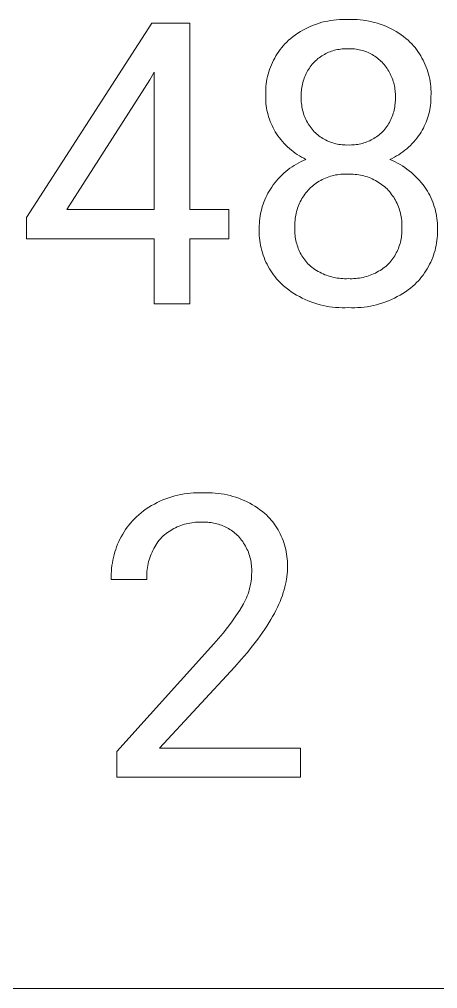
# Model space of a CAD drawing. Header units: millimetres. Extents: x 1102 to 5170, y 19 to 2862.
# Drawn here: x 4339.6 to 4397, y 246.9 to 380 of the extents above; entities that cross this region are included whole.
import ezdxf

# ---------------------------------------------------------------- set-up
doc = ezdxf.new("R2010")
doc.units = ezdxf.units.MM
doc.header["$MEASUREMENT"] = 0
doc.layers.add('Domyślny', color=7, linetype='Continuous', true_color=0x000000)

msp = doc.modelspace()

# ---------------------------------------------------------------- linework, layer by layer
at = {"layer": 'Domyślny', "color": 18, "lineweight": 15, "true_color": 0x000000}
for p, q in [((4340.54, 352.8), (4357.79, 379.5)), ((4357.79, 379.5), (4363, 379.5)), ((4363, 379.5), (4363, 353.91)), ((4380.39, 379.39), (4380.78, 379.51)), ((4380.78, 379.51), (4381.16, 379.63)), ((4381.16, 379.63), (4381.56, 379.73)), ((4381.56, 379.73), (4381.95, 379.81)), ((4381.95, 379.81), (4382.35, 379.88)), ((4382.35, 379.88), (4382.75, 379.94)), ((4382.75, 379.94), (4383.16, 379.99)), ((4383.16, 379.99), (4383.56, 380.02)), ((4383.56, 380.02), (4383.97, 380.03)), ((4383.97, 380.03), (4384.37, 380.03)), ((4384.37, 380.03), (4384.78, 380.02)), ((4384.78, 380.02), (4385.18, 380.03)), ((4385.18, 380.03), (4385.59, 380.03)), ((4385.59, 380.03), (4385.99, 380.02)), ((4385.99, 380.02), (4386.4, 379.98)), ((4386.4, 379.98), (4386.8, 379.94)), ((4386.8, 379.94), (4387.2, 379.88)), ((4387.2, 379.88), (4387.6, 379.81)), ((4387.6, 379.81), (4388, 379.72)), ((4388, 379.72), (4388.39, 379.62)), ((4388.39, 379.62), (4388.78, 379.51)), ((4388.78, 379.51), (4389.16, 379.39)), ((4377.51, 377.91), (4377.85, 378.14)), ((4377.85, 378.14), (4378.19, 378.36)), ((4378.19, 378.36), (4378.54, 378.56)), ((4378.54, 378.56), (4378.9, 378.75)), ((4378.9, 378.75), (4379.26, 378.93)), ((4379.26, 378.93), (4379.63, 379.09)), ((4379.63, 379.09), (4380.01, 379.25)), ((4380.01, 379.25), (4380.39, 379.39)), ((4389.16, 379.39), (4389.55, 379.25)), ((4389.55, 379.25), (4389.92, 379.09)), ((4389.92, 379.09), (4390.29, 378.93)), ((4390.29, 378.93), (4390.65, 378.75)), ((4390.65, 378.75), (4391.01, 378.56)), ((4391.01, 378.56), (4391.36, 378.35)), ((4391.36, 378.35), (4391.71, 378.14)), ((4391.71, 378.14), (4392.04, 377.91)), ((4376.07, 376.68), (4376.31, 376.92)), ((4376.31, 376.92), (4376.55, 377.16)), ((4376.55, 377.16), (4376.87, 377.42)), ((4376.87, 377.42), (4377.18, 377.67)), ((4377.18, 377.67), (4377.51, 377.91)), ((4392.04, 377.91), (4392.37, 377.67)), ((4392.37, 377.67), (4392.69, 377.42)), ((4392.69, 377.42), (4393, 377.16)), ((4393, 377.16), (4393.25, 376.92)), ((4393.25, 376.92), (4393.49, 376.68)), ((4375.01, 375.32), (4375.21, 375.61)), ((4375.21, 375.61), (4375.41, 375.89)), ((4375.41, 375.89), (4375.62, 376.16)), ((4375.62, 376.16), (4375.84, 376.42)), ((4375.84, 376.42), (4376.07, 376.68)), ((4381.87, 375.42), (4381.68, 375.33)), ((4382.06, 375.51), (4381.87, 375.42)), ((4382.26, 375.59), (4382.06, 375.51)), ((4382.46, 375.66), (4382.26, 375.59)), ((4382.67, 375.73), (4382.46, 375.66)), ((4382.87, 375.79), (4382.67, 375.73)), ((4383.08, 375.84), (4382.87, 375.79)), ((4383.29, 375.88), (4383.08, 375.84)), ((4383.5, 375.92), (4383.29, 375.88)), ((4383.71, 375.95), (4383.5, 375.92)), ((4383.92, 375.98), (4383.71, 375.95)), ((4384.14, 375.99), (4383.92, 375.98)), ((4384.35, 376), (4384.14, 375.99)), ((4384.56, 376), (4384.35, 376)), ((4384.78, 376), (4384.56, 376)), ((4384.99, 376), (4384.78, 376)), ((4385.21, 376), (4384.99, 376)), ((4385.42, 375.99), (4385.21, 376)), ((4385.63, 375.97), (4385.42, 375.99)), ((4385.85, 375.94), (4385.63, 375.97)), ((4386.06, 375.91), (4385.85, 375.94)), ((4386.27, 375.87), (4386.06, 375.91)), ((4386.48, 375.82), (4386.27, 375.87)), ((4386.68, 375.77), (4386.48, 375.82)), ((4386.89, 375.7), (4386.68, 375.77)), ((4387.09, 375.64), (4386.89, 375.7)), ((4387.29, 375.56), (4387.09, 375.64)), ((4387.49, 375.48), (4387.29, 375.56)), ((4387.68, 375.39), (4387.49, 375.48)), ((4393.49, 376.68), (4393.72, 376.42)), ((4393.72, 376.42), (4393.94, 376.16)), ((4393.94, 376.16), (4394.15, 375.89)), ((4394.15, 375.89), (4394.35, 375.61)), ((4394.35, 375.61), (4394.54, 375.32)), ((4374.21, 373.81), (4374.35, 374.12)), ((4374.35, 374.12), (4374.5, 374.43)), ((4374.5, 374.43), (4374.66, 374.73)), ((4374.66, 374.73), (4374.83, 375.03)), ((4374.83, 375.03), (4375.01, 375.32)), ((4380.12, 374.21), (4379.97, 374.05)), ((4380.27, 374.36), (4380.12, 374.21)), ((4380.43, 374.5), (4380.27, 374.36)), ((4380.6, 374.64), (4380.43, 374.5)), ((4380.77, 374.77), (4380.6, 374.64)), ((4380.94, 374.89), (4380.77, 374.77)), ((4381.12, 375.01), (4380.94, 374.89)), ((4381.3, 375.12), (4381.12, 375.01)), ((4381.49, 375.23), (4381.3, 375.12)), ((4381.68, 375.33), (4381.49, 375.23)), ((4387.87, 375.29), (4387.68, 375.39)), ((4388.06, 375.19), (4387.87, 375.29)), ((4388.24, 375.08), (4388.06, 375.19)), ((4388.42, 374.96), (4388.24, 375.08)), ((4388.6, 374.84), (4388.42, 374.96)), ((4388.77, 374.71), (4388.6, 374.84)), ((4388.94, 374.58), (4388.77, 374.71)), ((4389.1, 374.44), (4388.94, 374.58)), ((4389.26, 374.29), (4389.1, 374.44)), ((4389.41, 374.14), (4389.26, 374.29)), ((4389.56, 373.98), (4389.41, 374.14)), ((4394.54, 375.32), (4394.73, 375.03)), ((4394.73, 375.03), (4394.9, 374.73)), ((4394.9, 374.73), (4395.06, 374.43)), ((4395.06, 374.43), (4395.21, 374.12)), ((4395.21, 374.12), (4395.35, 373.81)), ((4358.08, 372.8), (4357.5, 371.73)), ((4358.08, 353.91), (4358.08, 372.8)), ((4373.76, 372.51), (4373.85, 372.84)), ((4373.85, 372.84), (4373.96, 373.16)), ((4373.96, 373.16), (4374.08, 373.49)), ((4374.08, 373.49), (4374.21, 373.81)), ((4379.08, 372.78), (4378.98, 372.58)), ((4379.19, 372.97), (4379.08, 372.78)), ((4379.3, 373.16), (4379.19, 372.97)), ((4379.43, 373.35), (4379.3, 373.16)), ((4379.55, 373.53), (4379.43, 373.35)), ((4379.68, 373.71), (4379.55, 373.53)), ((4379.82, 373.88), (4379.68, 373.71)), ((4379.97, 374.05), (4379.82, 373.88)), ((4389.7, 373.82), (4389.56, 373.98)), ((4389.84, 373.65), (4389.7, 373.82)), ((4389.98, 373.47), (4389.84, 373.65)), ((4390.1, 373.29), (4389.98, 373.47)), ((4390.22, 373.11), (4390.1, 373.29)), ((4390.34, 372.92), (4390.22, 373.11)), ((4390.45, 372.73), (4390.34, 372.92)), ((4395.35, 373.81), (4395.48, 373.49)), ((4395.48, 373.49), (4395.6, 373.17)), ((4395.6, 373.17), (4395.71, 372.84)), ((4395.71, 372.84), (4395.8, 372.51)), ((4357.5, 371.73), (4346.09, 353.91)), ((4373.49, 371.16), (4373.54, 371.5)), ((4373.54, 371.5), (4373.6, 371.84)), ((4373.6, 371.84), (4373.67, 372.17)), ((4373.67, 372.17), (4373.76, 372.51)), ((4378.58, 371.55), (4378.52, 371.34)), ((4378.65, 371.76), (4378.58, 371.55)), ((4378.72, 371.97), (4378.65, 371.76)), ((4378.8, 372.18), (4378.72, 371.97)), ((4378.89, 372.38), (4378.8, 372.18)), ((4378.98, 372.58), (4378.89, 372.38)), ((4390.55, 372.54), (4390.45, 372.73)), ((4390.64, 372.34), (4390.55, 372.54)), ((4390.73, 372.14), (4390.64, 372.34)), ((4390.81, 371.94), (4390.73, 372.14)), ((4390.89, 371.73), (4390.81, 371.94)), ((4390.96, 371.52), (4390.89, 371.73)), ((4391.02, 371.31), (4390.96, 371.52)), ((4395.8, 372.51), (4395.88, 372.17)), ((4395.88, 372.17), (4395.96, 371.84)), ((4395.96, 371.84), (4396.02, 371.5)), ((4396.02, 371.5), (4396.07, 371.16)), ((4373.42, 370.13), (4373.43, 370.47)), ((4373.42, 369.79), (4373.42, 370.13)), ((4373.43, 370.47), (4373.46, 370.82)), ((4373.46, 370.82), (4373.49, 371.16)), ((4378.33, 370.25), (4378.32, 370.03)), ((4378.36, 370.47), (4378.33, 370.25)), ((4378.39, 370.69), (4378.36, 370.47)), ((4378.42, 370.9), (4378.39, 370.69)), ((4378.47, 371.12), (4378.42, 370.9)), ((4378.52, 371.34), (4378.47, 371.12)), ((4391.07, 371.1), (4391.02, 371.31)), ((4391.12, 370.89), (4391.07, 371.1)), ((4391.16, 370.67), (4391.12, 370.89)), ((4391.19, 370.45), (4391.16, 370.67)), ((4391.21, 370.24), (4391.19, 370.45)), ((4391.23, 370.02), (4391.21, 370.24)), ((4396.07, 371.16), (4396.1, 370.82)), ((4396.1, 370.82), (4396.13, 370.47)), ((4396.13, 370.47), (4396.14, 370.13)), ((4396.14, 370.13), (4396.14, 369.79)), ((4373.43, 369.44), (4373.42, 369.79)), ((4373.43, 369.12), (4373.43, 369.44)), ((4373.44, 368.81), (4373.43, 369.12)), ((4373.46, 368.49), (4373.44, 368.81)), ((4378.32, 370.03), (4378.31, 369.8)), ((4378.31, 369.8), (4378.31, 369.58)), ((4378.31, 369.58), (4378.32, 369.36)), ((4378.32, 369.36), (4378.31, 369.13)), ((4378.31, 369.13), (4378.31, 368.91)), ((4378.31, 368.91), (4378.32, 368.68)), ((4391.24, 369.8), (4391.23, 370.02)), ((4391.23, 368.68), (4391.24, 368.91)), ((4391.24, 369.58), (4391.24, 369.8)), ((4391.24, 369.36), (4391.24, 369.58)), ((4391.25, 369.13), (4391.24, 369.36)), ((4391.24, 368.91), (4391.25, 369.13)), ((4396.12, 368.84), (4396.1, 368.54)), ((4396.13, 369.14), (4396.12, 368.84)), ((4396.14, 369.79), (4396.13, 369.44)), ((4396.13, 369.44), (4396.13, 369.14)), ((4373.5, 368.18), (4373.46, 368.49)), ((4373.54, 367.86), (4373.5, 368.18)), ((4373.6, 367.55), (4373.54, 367.86)), ((4373.67, 367.24), (4373.6, 367.55)), ((4378.32, 368.68), (4378.34, 368.46)), ((4378.34, 368.46), (4378.37, 368.23)), ((4378.37, 368.23), (4378.4, 368.01)), ((4378.4, 368.01), (4378.44, 367.78)), ((4378.44, 367.78), (4378.49, 367.56)), ((4378.49, 367.56), (4378.55, 367.34)), ((4391.02, 367.35), (4391.07, 367.57)), ((4391.07, 367.57), (4391.12, 367.79)), ((4391.12, 367.79), (4391.16, 368.01)), ((4391.16, 368.01), (4391.19, 368.23)), ((4391.19, 368.23), (4391.22, 368.46)), ((4391.22, 368.46), (4391.23, 368.68)), ((4395.98, 367.64), (4395.92, 367.35)), ((4396.03, 367.94), (4395.98, 367.64)), ((4396.07, 368.24), (4396.03, 367.94)), ((4396.1, 368.54), (4396.07, 368.24)), ((4373.74, 366.93), (4373.67, 367.24)), ((4373.83, 366.63), (4373.74, 366.93)), ((4373.93, 366.33), (4373.83, 366.63)), ((4374.04, 366.03), (4373.93, 366.33)), ((4378.55, 367.34), (4378.61, 367.12)), ((4378.61, 367.12), (4378.68, 366.91)), ((4378.68, 366.91), (4378.76, 366.7)), ((4378.76, 366.7), (4378.85, 366.49)), ((4378.85, 366.49), (4378.94, 366.28)), ((4378.94, 366.28), (4379.04, 366.08)), ((4390.53, 366.08), (4390.63, 366.29)), ((4390.63, 366.29), (4390.72, 366.49)), ((4390.72, 366.49), (4390.8, 366.7)), ((4390.8, 366.7), (4390.88, 366.91)), ((4390.88, 366.91), (4390.95, 367.13)), ((4390.95, 367.13), (4391.02, 367.35)), ((4395.58, 366.19), (4395.47, 365.91)), ((4395.68, 366.47), (4395.58, 366.19)), ((4395.77, 366.76), (4395.68, 366.47)), ((4395.85, 367.05), (4395.77, 366.76)), ((4395.92, 367.35), (4395.85, 367.05)), ((4374.16, 365.73), (4374.04, 366.03)), ((4374.29, 365.44), (4374.16, 365.73)), ((4374.43, 365.16), (4374.29, 365.44)), ((4374.58, 364.88), (4374.43, 365.16)), ((4374.73, 364.6), (4374.58, 364.88)), ((4379.04, 366.08), (4379.15, 365.88)), ((4379.15, 365.88), (4379.27, 365.68)), ((4379.27, 365.68), (4379.39, 365.49)), ((4379.39, 365.49), (4379.52, 365.31)), ((4379.52, 365.31), (4379.65, 365.12)), ((4379.65, 365.12), (4379.79, 364.95)), ((4379.79, 364.95), (4379.94, 364.77)), ((4379.94, 364.77), (4380.09, 364.61)), ((4389.49, 364.61), (4389.64, 364.77)), ((4389.64, 364.77), (4389.79, 364.95)), ((4389.79, 364.95), (4389.93, 365.13)), ((4389.93, 365.13), (4390.06, 365.31)), ((4390.06, 365.31), (4390.19, 365.5)), ((4390.19, 365.5), (4390.31, 365.69)), ((4390.31, 365.69), (4390.42, 365.88)), ((4390.42, 365.88), (4390.53, 366.08)), ((4394.94, 364.82), (4394.79, 364.56)), ((4395.09, 365.09), (4394.94, 364.82)), ((4395.22, 365.35), (4395.09, 365.09)), ((4395.35, 365.63), (4395.22, 365.35)), ((4395.47, 365.91), (4395.35, 365.63)), ((4374.9, 364.33), (4374.73, 364.6)), ((4375.09, 364.05), (4374.9, 364.33)), ((4375.3, 363.78), (4375.09, 364.05)), ((4375.51, 363.52), (4375.3, 363.78)), ((4375.73, 363.26), (4375.51, 363.52)), ((4380.09, 364.61), (4380.25, 364.46)), ((4380.25, 364.46), (4380.41, 364.31)), ((4380.41, 364.31), (4380.57, 364.17)), ((4380.57, 364.17), (4380.74, 364.04)), ((4380.74, 364.04), (4380.91, 363.91)), ((4380.91, 363.91), (4381.09, 363.79)), ((4381.09, 363.79), (4381.28, 363.68)), ((4381.28, 363.68), (4381.46, 363.57)), ((4381.46, 363.57), (4381.65, 363.47)), ((4381.65, 363.47), (4381.85, 363.37)), ((4387.72, 363.37), (4387.92, 363.47)), ((4387.92, 363.47), (4388.11, 363.57)), ((4388.11, 363.57), (4388.3, 363.68)), ((4388.3, 363.68), (4388.48, 363.79)), ((4388.48, 363.79), (4388.66, 363.91)), ((4388.66, 363.91), (4388.84, 364.04)), ((4388.84, 364.04), (4389.01, 364.17)), ((4389.01, 364.17), (4389.17, 364.31)), ((4389.17, 364.31), (4389.34, 364.46)), ((4389.34, 364.46), (4389.49, 364.61)), ((4394, 363.49), (4393.78, 363.23)), ((4394.22, 363.75), (4394, 363.49)), ((4394.43, 364.03), (4394.22, 363.75)), ((4394.63, 364.31), (4394.43, 364.03)), ((4394.79, 364.56), (4394.63, 364.31)), ((4375.95, 363), (4375.73, 363.26)), ((4376.19, 362.76), (4375.95, 363)), ((4376.44, 362.53), (4376.19, 362.76)), ((4376.69, 362.3), (4376.44, 362.53)), ((4376.95, 362.08), (4376.69, 362.3)), ((4381.85, 363.37), (4382.04, 363.28)), ((4382.04, 363.28), (4382.24, 363.2)), ((4382.24, 363.2), (4382.44, 363.13)), ((4382.44, 363.13), (4382.65, 363.06)), ((4382.65, 363.06), (4382.86, 363)), ((4382.86, 363), (4383.07, 362.95)), ((4383.07, 362.95), (4383.28, 362.9)), ((4383.28, 362.9), (4383.49, 362.86)), ((4383.49, 362.86), (4383.7, 362.83)), ((4383.7, 362.83), (4383.92, 362.81)), ((4383.92, 362.81), (4384.13, 362.79)), ((4384.13, 362.79), (4384.35, 362.79)), ((4384.35, 362.79), (4384.56, 362.78)), ((4384.56, 362.78), (4384.78, 362.79)), ((4384.78, 362.79), (4384.99, 362.78)), ((4384.99, 362.78), (4385.21, 362.79)), ((4385.21, 362.79), (4385.43, 362.79)), ((4385.43, 362.79), (4385.64, 362.81)), ((4385.64, 362.81), (4385.86, 362.83)), ((4385.86, 362.83), (4386.07, 362.87)), ((4386.07, 362.87), (4386.29, 362.9)), ((4386.29, 362.9), (4386.5, 362.95)), ((4386.5, 362.95), (4386.71, 363)), ((4386.71, 363), (4386.92, 363.06)), ((4386.92, 363.06), (4387.12, 363.13)), ((4387.12, 363.13), (4387.32, 363.2)), ((4387.32, 363.2), (4387.53, 363.29)), ((4387.53, 363.29), (4387.72, 363.37)), ((4392.8, 362.27), (4392.53, 362.05)), ((4393.05, 362.5), (4392.8, 362.27)), ((4393.3, 362.73), (4393.05, 362.5)), ((4393.55, 362.98), (4393.3, 362.73)), ((4393.78, 363.23), (4393.55, 362.98)), ((4377.21, 361.87), (4376.95, 362.08)), ((4377.49, 361.67), (4377.21, 361.87)), ((4377.77, 361.48), (4377.49, 361.67)), ((4378.06, 361.3), (4377.77, 361.48)), ((4378.35, 361.13), (4378.06, 361.3)), ((4378.65, 360.96), (4378.35, 361.13)), ((4378.62, 360.67), (4378.95, 360.81)), ((4378.95, 360.81), (4378.65, 360.96)), ((4390.8, 360.94), (4390.49, 360.79)), ((4390.49, 360.79), (4390.85, 360.63)), ((4391.11, 361.1), (4390.8, 360.94)), ((4391.4, 361.27), (4391.11, 361.1)), ((4391.7, 361.45), (4391.4, 361.27)), ((4391.98, 361.64), (4391.7, 361.45)), ((4392.26, 361.84), (4391.98, 361.64)), ((4392.53, 362.05), (4392.26, 361.84)), ((4376.47, 359.36), (4376.76, 359.58)), ((4376.76, 359.58), (4377.05, 359.78)), ((4377.05, 359.78), (4377.35, 359.98)), ((4377.35, 359.98), (4377.66, 360.17)), ((4377.66, 360.17), (4377.98, 360.35)), ((4377.98, 360.35), (4378.3, 360.51)), ((4378.3, 360.51), (4378.62, 360.67)), ((4390.85, 360.63), (4391.2, 360.47)), ((4391.2, 360.47), (4391.54, 360.29)), ((4391.54, 360.29), (4391.88, 360.1)), ((4391.88, 360.1), (4392.21, 359.9)), ((4392.21, 359.9), (4392.53, 359.69)), ((4392.53, 359.69), (4392.84, 359.47)), ((4392.84, 359.47), (4393.15, 359.23)), ((4374.91, 357.86), (4375.15, 358.13)), ((4375.15, 358.13), (4375.4, 358.4)), ((4375.4, 358.4), (4375.65, 358.65)), ((4375.65, 358.65), (4375.92, 358.9)), ((4375.92, 358.9), (4376.19, 359.13)), ((4376.19, 359.13), (4376.47, 359.36)), ((4381.42, 358.14), (4381.2, 358.03)), ((4381.64, 358.23), (4381.42, 358.14)), ((4381.86, 358.32), (4381.64, 358.23)), ((4382.09, 358.41), (4381.86, 358.32)), ((4382.32, 358.48), (4382.09, 358.41)), ((4382.56, 358.55), (4382.32, 358.48)), ((4382.79, 358.61), (4382.56, 358.55)), ((4383.03, 358.66), (4382.79, 358.61)), ((4383.27, 358.7), (4383.03, 358.66)), ((4383.51, 358.73), (4383.27, 358.7)), ((4383.75, 358.76), (4383.51, 358.73)), ((4383.99, 358.78), (4383.75, 358.76)), ((4384.24, 358.79), (4383.99, 358.78)), ((4384.48, 358.79), (4384.24, 358.79)), ((4384.72, 358.78), (4384.48, 358.79)), ((4384.97, 358.79), (4384.72, 358.78)), ((4385.22, 358.78), (4384.97, 358.79)), ((4385.46, 358.77), (4385.22, 358.78)), ((4385.71, 358.75), (4385.46, 358.77)), ((4385.95, 358.72), (4385.71, 358.75)), ((4386.2, 358.69), (4385.95, 358.72)), ((4386.44, 358.65), (4386.2, 358.69)), ((4386.68, 358.59), (4386.44, 358.65)), ((4386.92, 358.53), (4386.68, 358.59)), ((4387.15, 358.47), (4386.92, 358.53)), ((4387.39, 358.39), (4387.15, 358.47)), ((4387.62, 358.31), (4387.39, 358.39)), ((4387.85, 358.21), (4387.62, 358.31)), ((4388.07, 358.12), (4387.85, 358.21)), ((4388.3, 358.01), (4388.07, 358.12)), ((4393.15, 359.23), (4393.45, 358.99)), ((4393.45, 358.99), (4393.74, 358.73)), ((4393.74, 358.73), (4394.02, 358.47)), ((4394.02, 358.47), (4394.29, 358.19)), ((4394.29, 358.19), (4394.55, 357.91)), ((4374.07, 356.73), (4374.25, 357.01)), ((4374.25, 357.01), (4374.46, 357.3)), ((4374.46, 357.3), (4374.68, 357.59)), ((4374.68, 357.59), (4374.91, 357.86)), ((4379.6, 356.93), (4379.43, 356.76)), ((4379.79, 357.09), (4379.6, 356.93)), ((4379.97, 357.25), (4379.79, 357.09)), ((4380.17, 357.39), (4379.97, 357.25)), ((4380.36, 357.53), (4380.17, 357.39)), ((4380.56, 357.67), (4380.36, 357.53)), ((4380.77, 357.8), (4380.56, 357.67)), ((4380.98, 357.92), (4380.77, 357.8)), ((4381.2, 358.03), (4380.98, 357.92)), ((4388.52, 357.89), (4388.3, 358.01)), ((4388.73, 357.77), (4388.52, 357.89)), ((4388.94, 357.65), (4388.73, 357.77)), ((4389.15, 357.51), (4388.94, 357.65)), ((4389.35, 357.37), (4389.15, 357.51)), ((4389.54, 357.22), (4389.35, 357.37)), ((4389.74, 357.06), (4389.54, 357.22)), ((4389.92, 356.9), (4389.74, 357.06)), ((4390.1, 356.74), (4389.92, 356.9)), ((4394.55, 357.91), (4394.8, 357.62)), ((4394.8, 357.62), (4395.05, 357.32)), ((4395.05, 357.32), (4395.28, 357.01)), ((4395.28, 357.01), (4395.46, 356.73)), ((4373.3, 355.26), (4373.43, 355.56)), ((4373.43, 355.56), (4373.58, 355.86)), ((4373.58, 355.86), (4373.73, 356.16)), ((4373.73, 356.16), (4373.89, 356.45)), ((4373.89, 356.45), (4374.07, 356.73)), ((4378.53, 355.62), (4378.4, 355.41)), ((4378.66, 355.82), (4378.53, 355.62)), ((4378.8, 356.02), (4378.66, 355.82)), ((4378.95, 356.21), (4378.8, 356.02)), ((4379.1, 356.4), (4378.95, 356.21)), ((4379.26, 356.58), (4379.1, 356.4)), ((4379.43, 356.76), (4379.26, 356.58)), ((4390.27, 356.56), (4390.1, 356.74)), ((4390.43, 356.38), (4390.27, 356.56)), ((4390.58, 356.19), (4390.43, 356.38)), ((4390.73, 356), (4390.58, 356.19)), ((4390.87, 355.8), (4390.73, 356)), ((4391.01, 355.6), (4390.87, 355.8)), ((4391.13, 355.4), (4391.01, 355.6)), ((4395.46, 356.73), (4395.64, 356.45)), ((4395.64, 356.45), (4395.81, 356.16)), ((4395.81, 356.16), (4395.96, 355.87)), ((4395.96, 355.87), (4396.11, 355.57)), ((4396.11, 355.57), (4396.25, 355.26)), ((4372.87, 354), (4372.96, 354.32)), ((4372.96, 354.32), (4373.06, 354.64)), ((4373.06, 354.64), (4373.17, 354.95)), ((4373.17, 354.95), (4373.3, 355.26)), ((4377.88, 354.32), (4377.8, 354.09)), ((4377.97, 354.54), (4377.88, 354.32)), ((4378.07, 354.77), (4377.97, 354.54)), ((4378.17, 354.99), (4378.07, 354.77)), ((4378.29, 355.2), (4378.17, 354.99)), ((4378.4, 355.41), (4378.29, 355.2)), ((4391.25, 355.19), (4391.13, 355.4)), ((4391.37, 354.97), (4391.25, 355.19)), ((4391.47, 354.76), (4391.37, 354.97)), ((4391.57, 354.53), (4391.47, 354.76)), ((4391.66, 354.31), (4391.57, 354.53)), ((4391.75, 354.08), (4391.66, 354.31)), ((4396.25, 355.26), (4396.37, 354.95)), ((4396.37, 354.95), (4396.49, 354.64)), ((4396.49, 354.64), (4396.59, 354.33)), ((4396.59, 354.33), (4396.69, 354.01)), ((4340.54, 349.91), (4340.54, 352.8)), ((4346.09, 353.91), (4358.08, 353.91)), ((4363, 353.91), (4368.35, 353.91)), ((4368.35, 353.91), (4368.35, 349.91)), ((4372.61, 352.7), (4372.66, 353.03)), ((4372.66, 353.03), (4372.72, 353.35)), ((4372.72, 353.35), (4372.78, 353.68)), ((4372.78, 353.68), (4372.87, 354)), ((4377.51, 352.92), (4377.47, 352.68)), ((4377.55, 353.15), (4377.51, 352.92)), ((4377.6, 353.39), (4377.55, 353.15)), ((4377.66, 353.63), (4377.6, 353.39)), ((4377.73, 353.86), (4377.66, 353.63)), ((4377.8, 354.09), (4377.73, 353.86)), ((4391.82, 353.85), (4391.75, 354.08)), ((4391.89, 353.62), (4391.82, 353.85)), ((4391.95, 353.39), (4391.89, 353.62)), ((4392, 353.15), (4391.95, 353.39)), ((4392.04, 352.91), (4392, 353.15)), ((4392.08, 352.67), (4392.04, 352.91)), ((4396.69, 354.01), (4396.77, 353.68)), ((4396.77, 353.68), (4396.84, 353.36)), ((4396.84, 353.36), (4396.9, 353.03)), ((4396.9, 353.03), (4396.95, 352.7)), ((4372.53, 351.7), (4372.55, 352.04)), ((4372.53, 351.37), (4372.53, 351.7)), ((4372.55, 352.04), (4372.57, 352.37)), ((4372.57, 352.37), (4372.61, 352.7)), ((4377.42, 351.47), (4377.41, 351.24)), ((4377.43, 352.19), (4377.42, 351.95)), ((4377.42, 351.95), (4377.42, 351.71)), ((4377.42, 351.71), (4377.42, 351.47)), ((4377.45, 352.43), (4377.43, 352.19)), ((4377.47, 352.68), (4377.45, 352.43)), ((4392.11, 352.43), (4392.08, 352.67)), ((4392.13, 352.19), (4392.11, 352.43)), ((4392.14, 351.95), (4392.13, 352.19)), ((4392.13, 351.47), (4392.14, 351.71)), ((4392.14, 351.24), (4392.13, 351.47)), ((4392.14, 351.71), (4392.14, 351.95)), ((4396.95, 352.7), (4396.98, 352.37)), ((4396.98, 352.37), (4397.01, 352.04)), ((4397.01, 352.04), (4397.02, 351.7)), ((4397.02, 351.7), (4397.02, 351.37)), ((4372.52, 351.03), (4372.53, 351.37)), ((4372.53, 350.68), (4372.52, 351.03)), ((4372.54, 350.34), (4372.53, 350.68)), ((4372.57, 350), (4372.54, 350.34)), ((4377.41, 351.24), (4377.41, 351.01)), ((4377.41, 351.01), (4377.42, 350.78)), ((4377.42, 350.78), (4377.43, 350.56)), ((4377.43, 350.56), (4377.45, 350.33)), ((4377.45, 350.33), (4377.48, 350.11)), ((4392.07, 350.11), (4392.1, 350.33)), ((4392.1, 350.33), (4392.12, 350.56)), ((4392.12, 350.56), (4392.14, 350.79)), ((4392.14, 351.01), (4392.14, 351.24)), ((4392.14, 350.79), (4392.14, 351.01)), ((4397.02, 350.34), (4396.99, 350)), ((4397.02, 351.37), (4397.03, 351.03)), ((4397.03, 350.68), (4397.02, 350.34)), ((4397.03, 351.03), (4397.03, 350.68)), ((4358.08, 349.91), (4340.54, 349.91)), ((4358.08, 340.97), (4358.08, 349.91)), ((4368.35, 349.91), (4363, 349.91)), ((4363, 349.91), (4363, 340.97)), ((4372.61, 349.66), (4372.57, 350)), ((4372.65, 349.32), (4372.61, 349.66)), ((4372.72, 348.98), (4372.65, 349.32)), ((4372.79, 348.65), (4372.72, 348.98)), ((4377.48, 350.11), (4377.52, 349.88)), ((4377.52, 349.88), (4377.57, 349.66)), ((4377.57, 349.66), (4377.62, 349.44)), ((4377.62, 349.44), (4377.68, 349.22)), ((4377.68, 349.22), (4377.74, 349)), ((4377.74, 349), (4377.82, 348.79)), ((4391.66, 348.58), (4391.74, 348.8)), ((4391.74, 348.8), (4391.81, 349.01)), ((4391.81, 349.01), (4391.88, 349.23)), ((4391.88, 349.23), (4391.94, 349.44)), ((4391.94, 349.44), (4391.99, 349.66)), ((4391.99, 349.66), (4392.03, 349.89)), ((4392.03, 349.89), (4392.07, 350.11)), ((4396.84, 348.98), (4396.77, 348.64)), ((4396.91, 349.32), (4396.84, 348.98)), ((4396.95, 349.66), (4396.91, 349.32)), ((4396.99, 350), (4396.95, 349.66)), ((4372.87, 348.31), (4372.79, 348.65)), ((4372.97, 347.98), (4372.87, 348.31)), ((4373.07, 347.66), (4372.97, 347.98)), ((4373.19, 347.34), (4373.07, 347.66)), ((4377.82, 348.79), (4377.9, 348.58)), ((4377.9, 348.58), (4377.99, 348.37)), ((4377.99, 348.37), (4378.08, 348.16)), ((4378.08, 348.16), (4378.18, 347.96)), ((4378.18, 347.96), (4378.29, 347.76)), ((4378.29, 347.76), (4378.41, 347.56)), ((4378.41, 347.56), (4378.53, 347.37)), ((4391.03, 347.38), (4391.15, 347.57)), ((4391.15, 347.57), (4391.26, 347.77)), ((4391.26, 347.77), (4391.37, 347.97)), ((4391.37, 347.97), (4391.47, 348.17)), ((4391.47, 348.17), (4391.57, 348.38)), ((4391.57, 348.38), (4391.66, 348.58)), ((4396.49, 347.65), (4396.37, 347.33)), ((4396.59, 347.98), (4396.49, 347.65)), ((4396.69, 348.31), (4396.59, 347.98)), ((4396.77, 348.64), (4396.69, 348.31)), ((4373.32, 347.02), (4373.19, 347.34)), ((4373.46, 346.7), (4373.32, 347.02)), ((4373.61, 346.4), (4373.46, 346.7)), ((4373.77, 346.09), (4373.61, 346.4)), ((4378.53, 347.37), (4378.66, 347.18)), ((4378.66, 347.18), (4378.79, 347)), ((4378.79, 347), (4378.93, 346.82)), ((4378.93, 346.82), (4379.08, 346.65)), ((4379.08, 346.65), (4379.23, 346.48)), ((4379.23, 346.48), (4379.39, 346.32)), ((4379.39, 346.32), (4379.58, 346.15)), ((4379.58, 346.15), (4379.78, 345.99)), ((4389.78, 346), (4389.98, 346.16)), ((4389.98, 346.16), (4390.17, 346.33)), ((4390.17, 346.33), (4390.33, 346.49)), ((4390.33, 346.49), (4390.48, 346.66)), ((4390.48, 346.66), (4390.62, 346.84)), ((4390.62, 346.84), (4390.76, 347.01)), ((4390.76, 347.01), (4390.9, 347.2)), ((4390.9, 347.2), (4391.03, 347.38)), ((4395.95, 346.39), (4395.79, 346.08)), ((4396.1, 346.69), (4395.95, 346.39)), ((4396.24, 347.01), (4396.1, 346.69)), ((4396.37, 347.33), (4396.24, 347.01)), ((4373.94, 345.79), (4373.77, 346.09)), ((4374.12, 345.5), (4373.94, 345.79)), ((4374.31, 345.22), (4374.12, 345.5)), ((4374.51, 344.94), (4374.31, 345.22)), ((4374.72, 344.66), (4374.51, 344.94)), ((4379.78, 345.99), (4379.98, 345.84)), ((4379.98, 345.84), (4380.19, 345.69)), ((4380.19, 345.69), (4380.4, 345.55)), ((4380.4, 345.55), (4380.62, 345.42)), ((4380.62, 345.42), (4380.84, 345.3)), ((4380.84, 345.3), (4381.07, 345.18)), ((4381.07, 345.18), (4381.3, 345.07)), ((4381.3, 345.07), (4381.54, 344.97)), ((4381.54, 344.97), (4381.77, 344.88)), ((4381.77, 344.88), (4382.01, 344.8)), ((4387.3, 344.72), (4387.54, 344.8)), ((4387.54, 344.8), (4387.78, 344.88)), ((4387.78, 344.88), (4388.02, 344.98)), ((4388.02, 344.98), (4388.26, 345.08)), ((4388.26, 345.08), (4388.49, 345.19)), ((4388.49, 345.19), (4388.71, 345.3)), ((4388.71, 345.3), (4388.94, 345.43)), ((4388.94, 345.43), (4389.15, 345.56)), ((4389.15, 345.56), (4389.37, 345.7)), ((4389.37, 345.7), (4389.58, 345.85)), ((4389.58, 345.85), (4389.78, 346)), ((4395.05, 344.92), (4394.84, 344.65)), ((4395.25, 345.2), (4395.05, 344.92)), ((4395.44, 345.49), (4395.25, 345.2)), ((4395.62, 345.78), (4395.44, 345.49)), ((4395.79, 346.08), (4395.62, 345.78)), ((4374.93, 344.4), (4374.72, 344.66)), ((4375.16, 344.14), (4374.93, 344.4)), ((4375.4, 343.89), (4375.16, 344.14)), ((4375.64, 343.65), (4375.4, 343.89)), ((4375.89, 343.42), (4375.64, 343.65)), ((4382.01, 344.8), (4382.26, 344.72)), ((4382.26, 344.72), (4382.5, 344.65)), ((4382.5, 344.65), (4382.75, 344.6)), ((4382.75, 344.6), (4383, 344.55)), ((4383, 344.55), (4383.25, 344.5)), ((4383.25, 344.5), (4383.51, 344.47)), ((4383.51, 344.47), (4383.76, 344.45)), ((4383.76, 344.45), (4384.01, 344.43)), ((4384.01, 344.43), (4384.27, 344.42)), ((4384.27, 344.42), (4384.52, 344.42)), ((4384.52, 344.42), (4384.78, 344.43)), ((4384.78, 344.43), (4385.03, 344.42)), ((4385.03, 344.42), (4385.29, 344.42)), ((4385.29, 344.42), (4385.54, 344.43)), ((4385.54, 344.43), (4385.8, 344.45)), ((4385.8, 344.45), (4386.05, 344.47)), ((4386.05, 344.47), (4386.3, 344.5)), ((4386.3, 344.5), (4386.56, 344.55)), ((4386.56, 344.55), (4386.81, 344.6)), ((4386.81, 344.6), (4387.05, 344.66)), ((4387.05, 344.66), (4387.3, 344.72)), ((4393.92, 343.64), (4393.66, 343.41)), ((4394.16, 343.88), (4393.92, 343.64)), ((4394.4, 344.13), (4394.16, 343.88)), ((4394.63, 344.39), (4394.4, 344.13)), ((4394.84, 344.65), (4394.63, 344.39)), ((4376.23, 343.14), (4375.89, 343.42)), ((4376.58, 342.88), (4376.23, 343.14)), ((4376.93, 342.63), (4376.58, 342.88)), ((4377.3, 342.39), (4376.93, 342.63)), ((4377.67, 342.17), (4377.3, 342.39)), ((4378.05, 341.95), (4377.67, 342.17)), ((4391.88, 342.16), (4391.5, 341.95)), ((4392.25, 342.38), (4391.88, 342.16)), ((4392.62, 342.62), (4392.25, 342.38)), ((4392.98, 342.87), (4392.62, 342.62)), ((4393.32, 343.13), (4392.98, 342.87)), ((4393.66, 343.41), (4393.32, 343.13)), ((4363, 340.97), (4358.08, 340.97)), ((4378.44, 341.75), (4378.05, 341.95)), ((4378.83, 341.57), (4378.44, 341.75)), ((4379.24, 341.39), (4378.83, 341.57)), ((4379.64, 341.23), (4379.24, 341.39)), ((4380.05, 341.09), (4379.64, 341.23)), ((4380.47, 340.96), (4380.05, 341.09)), ((4380.89, 340.84), (4380.47, 340.96)), ((4381.31, 340.74), (4380.89, 340.84)), ((4388.66, 340.84), (4388.24, 340.74)), ((4389.08, 340.96), (4388.66, 340.84)), ((4389.5, 341.09), (4389.08, 340.96)), ((4389.91, 341.23), (4389.5, 341.09)), ((4390.32, 341.39), (4389.91, 341.23)), ((4390.72, 341.56), (4390.32, 341.39)), ((4391.11, 341.75), (4390.72, 341.56)), ((4391.5, 341.95), (4391.11, 341.75)), ((4381.74, 340.65), (4381.31, 340.74)), ((4382.17, 340.57), (4381.74, 340.65)), ((4382.6, 340.51), (4382.17, 340.57)), ((4383.03, 340.47), (4382.6, 340.51)), ((4383.47, 340.44), (4383.03, 340.47)), ((4383.91, 340.42), (4383.47, 340.44)), ((4384.34, 340.42), (4383.91, 340.42)), ((4384.78, 340.44), (4384.34, 340.42)), ((4385.21, 340.42), (4384.78, 340.44)), ((4385.65, 340.43), (4385.21, 340.42)), ((4386.08, 340.44), (4385.65, 340.43)), ((4386.52, 340.47), (4386.08, 340.44)), ((4386.95, 340.52), (4386.52, 340.47)), ((4387.38, 340.57), (4386.95, 340.52)), ((4387.81, 340.65), (4387.38, 340.57)), ((4388.24, 340.74), (4387.81, 340.65)), ((4359.29, 314.03), (4359.69, 314.19)), ((4359.69, 314.19), (4360.1, 314.34)), ((4360.1, 314.34), (4360.52, 314.47)), ((4360.52, 314.47), (4360.93, 314.59)), ((4360.93, 314.59), (4361.36, 314.69)), ((4361.36, 314.69), (4361.78, 314.78)), ((4361.78, 314.78), (4362.21, 314.85)), ((4362.21, 314.85), (4362.64, 314.91)), ((4362.64, 314.91), (4363.07, 314.96)), ((4363.07, 314.96), (4363.5, 314.99)), ((4363.5, 314.99), (4363.94, 315)), ((4363.94, 315), (4364.37, 315)), ((4364.37, 315), (4364.81, 314.99)), ((4364.81, 314.99), (4365.22, 315)), ((4365.22, 315), (4365.64, 315.01)), ((4365.64, 315.01), (4366.05, 314.99)), ((4366.05, 314.99), (4366.47, 314.97)), ((4366.47, 314.97), (4366.88, 314.93)), ((4366.88, 314.93), (4367.3, 314.87)), ((4367.3, 314.87), (4367.71, 314.8)), ((4367.71, 314.8), (4368.11, 314.72)), ((4368.11, 314.72), (4368.52, 314.62)), ((4368.52, 314.62), (4368.92, 314.51)), ((4368.92, 314.51), (4369.32, 314.39)), ((4369.32, 314.39), (4369.71, 314.25)), ((4369.71, 314.25), (4370.1, 314.1)), ((4357.01, 312.79), (4357.37, 313.03)), ((4357.37, 313.03), (4357.74, 313.25)), ((4357.74, 313.25), (4358.12, 313.47)), ((4358.12, 313.47), (4358.5, 313.67)), ((4358.5, 313.67), (4358.89, 313.86)), ((4358.89, 313.86), (4359.29, 314.03)), ((4370.1, 314.1), (4370.48, 313.94)), ((4370.48, 313.94), (4370.86, 313.76)), ((4370.86, 313.76), (4371.23, 313.57)), ((4371.23, 313.57), (4371.59, 313.37)), ((4371.59, 313.37), (4371.95, 313.16)), ((4371.95, 313.16), (4372.3, 312.93)), ((4372.3, 312.93), (4372.64, 312.69)), ((4355.38, 311.44), (4355.65, 311.71)), ((4355.65, 311.71), (4355.97, 312)), ((4355.97, 312), (4356.31, 312.27)), ((4356.31, 312.27), (4356.65, 312.54)), ((4356.65, 312.54), (4357.01, 312.79)), ((4372.64, 312.69), (4372.97, 312.44)), ((4372.97, 312.44), (4373.3, 312.18)), ((4373.3, 312.18), (4373.53, 311.96)), ((4373.53, 311.96), (4373.76, 311.73)), ((4373.76, 311.73), (4373.98, 311.49)), ((4354.18, 309.96), (4354.4, 310.27)), ((4354.4, 310.27), (4354.63, 310.58)), ((4354.63, 310.58), (4354.87, 310.87)), ((4354.87, 310.87), (4355.12, 311.16)), ((4355.12, 311.16), (4355.38, 311.44)), ((4361.05, 310.22), (4360.82, 310.11)), ((4361.28, 310.33), (4361.05, 310.22)), ((4361.52, 310.43), (4361.28, 310.33)), ((4361.76, 310.52), (4361.52, 310.43)), ((4362, 310.61), (4361.76, 310.52)), ((4362.25, 310.68), (4362, 310.61)), ((4362.5, 310.75), (4362.25, 310.68)), ((4362.75, 310.81), (4362.5, 310.75)), ((4363.01, 310.86), (4362.75, 310.81)), ((4363.26, 310.9), (4363.01, 310.86)), ((4363.52, 310.93), (4363.26, 310.9)), ((4363.77, 310.96), (4363.52, 310.93)), ((4364.03, 310.97), (4363.77, 310.96)), ((4364.29, 310.98), (4364.03, 310.97)), ((4364.55, 310.98), (4364.29, 310.98)), ((4364.81, 310.96), (4364.55, 310.98)), ((4365.02, 310.97), (4364.81, 310.96)), ((4365.24, 310.97), (4365.02, 310.97)), ((4365.45, 310.96), (4365.24, 310.97)), ((4365.67, 310.95), (4365.45, 310.96)), ((4365.88, 310.92), (4365.67, 310.95)), ((4366.1, 310.89), (4365.88, 310.92)), ((4366.31, 310.86), (4366.1, 310.89)), ((4366.52, 310.81), (4366.31, 310.86)), ((4366.73, 310.76), (4366.52, 310.81)), ((4366.94, 310.7), (4366.73, 310.76)), ((4367.14, 310.63), (4366.94, 310.7)), ((4367.35, 310.56), (4367.14, 310.63)), ((4367.55, 310.48), (4367.35, 310.56)), ((4367.74, 310.4), (4367.55, 310.48)), ((4367.94, 310.3), (4367.74, 310.4)), ((4368.13, 310.2), (4367.94, 310.3)), ((4368.32, 310.1), (4368.13, 310.2)), ((4373.98, 311.49), (4374.19, 311.25)), ((4374.19, 311.25), (4374.39, 311)), ((4374.39, 311), (4374.59, 310.74)), ((4374.59, 310.74), (4374.77, 310.48)), ((4374.77, 310.48), (4374.95, 310.2)), ((4374.95, 310.2), (4375.12, 309.93)), ((4353.4, 308.65), (4353.58, 308.98)), ((4353.58, 308.98), (4353.77, 309.32)), ((4353.77, 309.32), (4353.97, 309.64)), ((4353.97, 309.64), (4354.18, 309.96)), ((4359.14, 308.91), (4358.96, 308.7)), ((4359.33, 309.08), (4359.14, 308.91)), ((4359.53, 309.25), (4359.33, 309.08)), ((4359.73, 309.41), (4359.53, 309.25)), ((4359.94, 309.56), (4359.73, 309.41)), ((4360.15, 309.71), (4359.94, 309.56)), ((4360.37, 309.85), (4360.15, 309.71)), ((4360.59, 309.98), (4360.37, 309.85)), ((4360.82, 310.11), (4360.59, 309.98)), ((4368.5, 309.98), (4368.32, 310.1)), ((4368.68, 309.86), (4368.5, 309.98)), ((4368.86, 309.74), (4368.68, 309.86)), ((4369.03, 309.61), (4368.86, 309.74)), ((4369.2, 309.47), (4369.03, 309.61)), ((4369.36, 309.33), (4369.2, 309.47)), ((4369.52, 309.18), (4369.36, 309.33)), ((4369.67, 309.03), (4369.52, 309.18)), ((4369.83, 308.85), (4369.67, 309.03)), ((4375.12, 309.93), (4375.28, 309.65)), ((4375.28, 309.65), (4375.42, 309.36)), ((4375.42, 309.36), (4375.56, 309.07)), ((4375.56, 309.07), (4375.69, 308.77)), ((4352.81, 307.24), (4352.94, 307.6)), ((4352.94, 307.6), (4353.08, 307.95)), ((4353.08, 307.95), (4353.24, 308.3)), ((4353.24, 308.3), (4353.4, 308.65)), ((4358.17, 307.58), (4358.04, 307.34)), ((4358.32, 307.81), (4358.17, 307.58)), ((4358.47, 308.04), (4358.32, 307.81)), ((4358.62, 308.27), (4358.47, 308.04)), ((4358.79, 308.49), (4358.62, 308.27)), ((4358.96, 308.7), (4358.79, 308.49)), ((4369.98, 308.67), (4369.83, 308.85)), ((4370.12, 308.49), (4369.98, 308.67)), ((4370.26, 308.3), (4370.12, 308.49)), ((4370.39, 308.1), (4370.26, 308.3)), ((4370.52, 307.9), (4370.39, 308.1)), ((4370.63, 307.7), (4370.52, 307.9)), ((4370.75, 307.49), (4370.63, 307.7)), ((4375.69, 308.77), (4375.81, 308.47)), ((4375.81, 308.47), (4375.92, 308.17)), ((4375.92, 308.17), (4376.02, 307.86)), ((4376.02, 307.86), (4376.1, 307.55)), ((4376.1, 307.55), (4376.18, 307.23)), ((4352.5, 306.14), (4352.59, 306.51)), ((4352.59, 306.51), (4352.69, 306.88)), ((4352.69, 306.88), (4352.81, 307.24)), ((4357.59, 306.34), (4357.5, 306.08)), ((4357.69, 306.6), (4357.59, 306.34)), ((4357.8, 306.85), (4357.69, 306.6)), ((4357.91, 307.1), (4357.8, 306.85)), ((4358.04, 307.34), (4357.91, 307.1)), ((4370.85, 307.28), (4370.75, 307.49)), ((4370.95, 307.07), (4370.85, 307.28)), ((4371.04, 306.85), (4370.95, 307.07)), ((4371.12, 306.63), (4371.04, 306.85)), ((4371.19, 306.4), (4371.12, 306.63)), ((4371.26, 306.18), (4371.19, 306.4)), ((4376.18, 307.23), (4376.25, 306.92)), ((4376.25, 306.92), (4376.3, 306.6)), ((4376.3, 306.6), (4376.35, 306.28)), ((4376.35, 306.28), (4376.38, 305.96)), ((4352.25, 304.63), (4352.29, 305.01)), ((4352.29, 305.01), (4352.35, 305.39)), ((4352.35, 305.39), (4352.42, 305.77)), ((4352.42, 305.77), (4352.5, 306.14)), ((4357.22, 305.02), (4357.18, 304.75)), ((4357.28, 305.29), (4357.22, 305.02)), ((4357.34, 305.56), (4357.28, 305.29)), ((4357.41, 305.82), (4357.34, 305.56)), ((4357.5, 306.08), (4357.41, 305.82)), ((4371.32, 305.95), (4371.26, 306.18)), ((4371.37, 305.72), (4371.32, 305.95)), ((4371.41, 305.49), (4371.37, 305.72)), ((4371.44, 305.26), (4371.41, 305.49)), ((4371.47, 305.02), (4371.44, 305.26)), ((4371.49, 304.79), (4371.47, 305.02)), ((4376.38, 305.96), (4376.41, 305.63)), ((4376.41, 305.63), (4376.42, 305.31)), ((4376.42, 305.31), (4376.42, 304.99)), ((4376.42, 304.99), (4376.42, 304.67)), ((4352.2, 303.87), (4352.22, 304.25)), ((4352.2, 303.49), (4352.2, 303.87)), ((4352.22, 304.25), (4352.25, 304.63)), ((4357.11, 304.2), (4357.09, 303.93)), ((4357.09, 303.93), (4357.09, 303.66)), ((4357.09, 303.66), (4357.09, 303.38)), ((4357.14, 304.48), (4357.11, 304.2)), ((4357.18, 304.75), (4357.14, 304.48)), ((4371.48, 303.48), (4371.49, 303.78)), ((4371.5, 304.55), (4371.49, 304.79)), ((4371.49, 303.78), (4371.5, 304.08)), ((4371.5, 304.32), (4371.5, 304.55)), ((4371.5, 304.08), (4371.5, 304.32)), ((4376.35, 303.58), (4376.33, 303.4)), ((4376.37, 303.77), (4376.35, 303.58)), ((4376.39, 303.95), (4376.37, 303.77)), ((4376.4, 304.13), (4376.39, 303.95)), ((4376.41, 304.31), (4376.4, 304.13)), ((4376.42, 304.67), (4376.41, 304.49)), ((4376.41, 304.49), (4376.41, 304.31)), ((4352.21, 303.11), (4352.2, 303.49)), ((4357.1, 303.11), (4352.21, 303.11)), ((4357.09, 303.38), (4357.1, 303.11)), ((4371.25, 301.99), (4371.31, 302.29)), ((4371.31, 302.29), (4371.37, 302.58)), ((4371.37, 302.58), (4371.42, 302.88)), ((4371.42, 302.88), (4371.45, 303.18)), ((4371.45, 303.18), (4371.48, 303.48)), ((4376.16, 302.46), (4376.07, 302.08)), ((4376.24, 302.84), (4376.16, 302.46)), ((4376.3, 303.21), (4376.24, 302.84)), ((4376.33, 303.4), (4376.3, 303.21)), ((4370.89, 300.84), (4371, 301.12)), ((4371, 301.12), (4371.09, 301.41)), ((4371.09, 301.41), (4371.17, 301.7)), ((4371.17, 301.7), (4371.25, 301.99)), ((4375.71, 300.9), (4375.56, 300.5)), ((4375.84, 301.3), (4375.71, 300.9)), ((4375.96, 301.69), (4375.84, 301.3)), ((4376.07, 302.08), (4375.96, 301.69)), ((4369.87, 298.91), (4370.39, 299.75)), ((4370.39, 299.75), (4370.53, 300.02)), ((4370.53, 300.02), (4370.66, 300.29)), ((4370.66, 300.29), (4370.78, 300.56)), ((4370.78, 300.56), (4370.89, 300.84)), ((4375.22, 299.69), (4375.03, 299.28)), ((4375.4, 300.1), (4375.22, 299.69)), ((4375.56, 300.5), (4375.4, 300.1)), ((4369.34, 298.1), (4369.87, 298.91)), ((4374.61, 298.44), (4374.37, 298.02)), ((4374.82, 298.86), (4374.61, 298.44)), ((4375.03, 299.28), (4374.82, 298.86)), ((4368.19, 296.51), (4368.77, 297.29)), ((4368.77, 297.29), (4369.34, 298.1)), ((4373.86, 297.15), (4373.59, 296.71)), ((4374.12, 297.59), (4373.86, 297.15)), ((4374.37, 298.02), (4374.12, 297.59)), ((4366.94, 295), (4367.57, 295.75)), ((4367.57, 295.75), (4368.19, 296.51)), ((4372.99, 295.82), (4372.34, 294.92)), ((4373.3, 296.27), (4372.99, 295.82)), ((4373.59, 296.71), (4373.3, 296.27)), ((4352.95, 279.46), (4366.28, 294.28)), ((4366.28, 294.28), (4366.94, 295)), ((4372.34, 294.92), (4371.63, 293.99)), ((4370.87, 293.05), (4370.05, 292.09)), ((4371.63, 293.99), (4370.87, 293.05)), ((4370.05, 292.09), (4369.17, 291.12)), ((4369.17, 291.12), (4358.85, 279.93)), ((4358.85, 279.93), (4378.19, 279.93)), ((4378.19, 279.93), (4378.19, 275.93)), ((4352.95, 275.93), (4352.95, 279.46)), ((4378.19, 275.93), (4352.95, 275.93)), ((3632.56, 246.91), (5169.93, 246.91))]:
    msp.add_line(p, q, dxfattribs=at)

doc.saveas('drawing.dxf')
